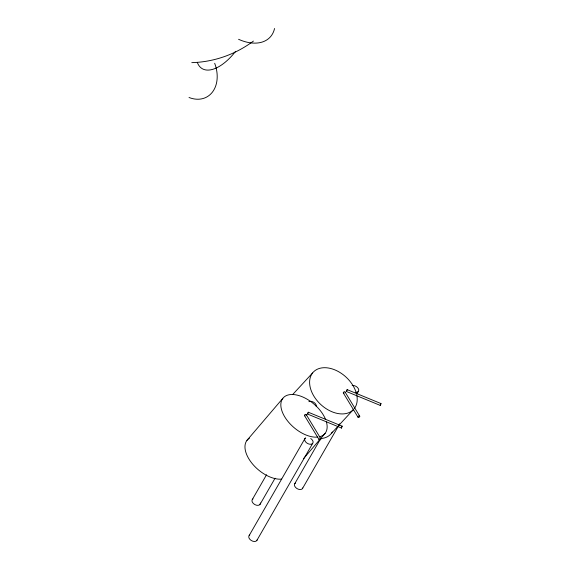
<?xml version="1.0" encoding="UTF-8"?>
<svg xmlns="http://www.w3.org/2000/svg" width="570" height="570" viewBox="0 0 570 570"><rect width="100%" height="100%" fill="white"/><g stroke="black" fill="none" stroke-linecap="round" stroke-linejoin="round"><path stroke-width="0.85" d="M341.38 427.984L307.565 414.069L307.864 413.214L308.313 412.231L342.128 426.146L341.38 427.984L342.128 426.146M308.32 412.245L307.565 414.069M347.166 389.652L346.41 391.476L380.226 405.391L380.575 404.65L380.981 403.567L347.159 389.638L346.41 391.476M380.226 405.391L380.981 403.567M252.353 499.455L266.553 474.76M259.984 504.464L275.068 478.23M249.154 535.572L305.064 438.337M256.778 540.588L312.695 443.353M294.811 483.624L320.105 439.634M302.435 488.632L337.939 426.901M338.822 425.355L339.713 423.809M356.578 394.49L358.352 391.405M246.967 440.368L282.841 398.33M303.496 458.679L319.435 439.997M320.575 438.665L325.135 433.328M292.781 394.419L312.567 372.987M331.469 433.328L353.656 409.303M191.791 62.65L197.291 62.351A41.275 20.1 -58.5 0 0 235.602 51.329M345.092 392.039L359.727 416.2A0.997 0.634 -31.2 0 1 358.63 417.411A0.997 0.634 -31.2 0 1 358.188 416.399A0.997 0.634 -31.2 0 1 359.727 416.2M343.339 392.972L357.974 417.133M306.247 414.625L320.882 438.793A0.997 0.634 -31.2 0 1 319.784 439.997A0.997 0.634 -31.2 0 1 319.343 438.986A0.997 0.634 -31.2 0 1 320.882 438.793M304.494 415.566L319.129 439.726M274.548 28.5A40.883 26.32 43.7 0 1 238.573 39.294M253.429 41.076A130.423 118.097 80.4 0 1 197.291 62.351M214.691 63.284A31.792 23.641 61.1 0 1 212.56 91.927A31.792 23.641 61.1 0 1 189.019 97.491M344.002 393.243A0.997 0.634 -31.2 0 1 343.332 392.616A0.997 0.634 -31.2 0 1 344.437 391.768A0.997 0.634 -31.2 0 1 345.107 392.388M305.149 415.836A0.997 0.634 -31.2 0 1 304.508 415.145A0.997 0.634 -31.2 0 1 305.741 414.347A0.997 0.634 -31.2 0 1 306.168 415.181M352.146 385.562A4.574 2.943 29.9 0 1 358.309 388.576A4.574 2.943 29.9 0 1 355.944 392.317M302.777 487.949A4.574 2.943 29.9 0 1 296.799 488.454A4.574 2.943 29.9 0 1 295.41 483.103M308.869 401.7A4.574 2.943 29.9 0 1 313.906 402.399A4.574 2.943 29.9 0 1 316.236 406.545M260.383 502.968A4.574 2.943 29.9 0 1 254.854 504.593A4.574 2.943 29.9 0 1 252.959 498.935M310.707 438.515A4.574 2.943 29.9 0 1 312.517 443.546A4.574 2.943 29.9 0 1 306.418 442.705A4.574 2.943 29.9 0 1 305.67 437.824M257.12 539.897A4.574 2.943 29.9 0 1 251.142 540.41A4.574 2.943 29.9 0 1 249.753 535.059M353.735 409.274A27.453 18.646 42.7 0 1 316.414 399.805A27.453 18.646 42.7 0 1 321.409 367.964A27.453 18.646 42.7 0 1 356.286 393.022M356.877 395.58A27.453 18.646 42.7 0 1 354.255 408.654M332.388 431.982A27.453 18.646 42.7 0 1 320.568 438.579M326.411 421.893A27.453 15.426 40.5 0 1 319.157 436.848M317.576 437.09A27.453 15.426 40.5 0 1 284.117 415.794A27.453 15.426 40.5 0 1 293.856 394.575A27.453 15.426 40.5 0 1 325.62 419.57M281.708 479.121A27.453 15.426 40.5 0 1 251.719 462.99A27.453 15.426 40.5 0 1 249.396 438.209"/></g></svg>
